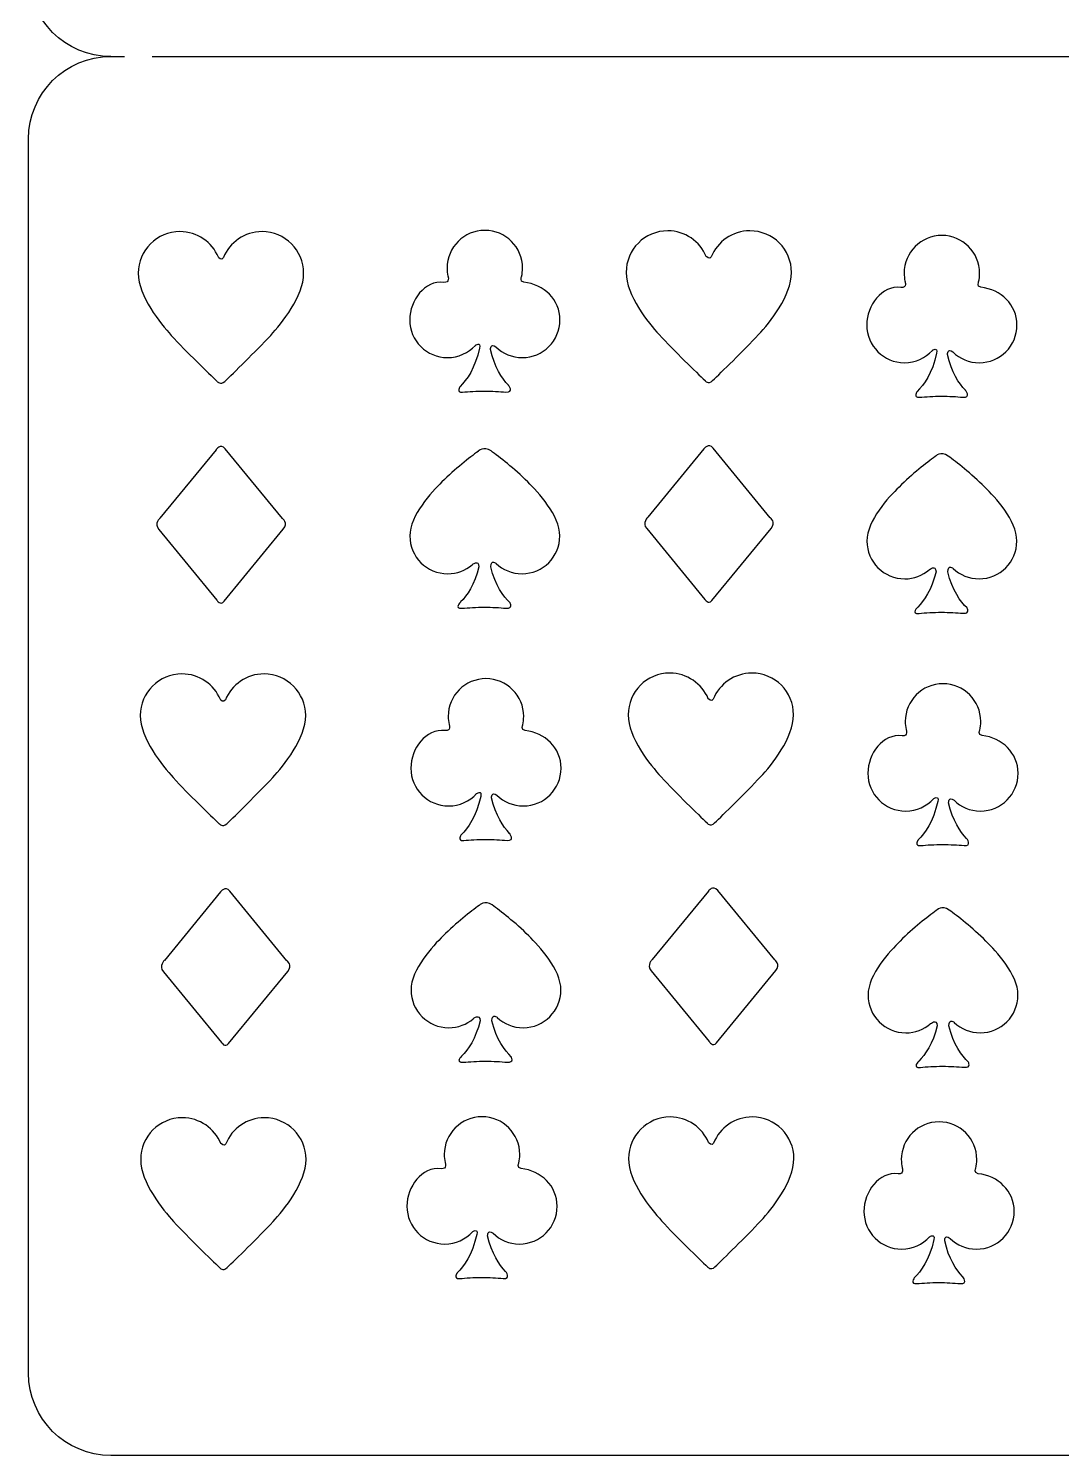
# Model space of a CAD drawing. Header units: centimetres. Extents: x -5.2 to 20.3, y -8.1 to 8.1.
# Drawn here: x -5.24 to 0.74, y -8.11 to 0.15 of the extents above; entities that cross this region are included whole.
import ezdxf
from ezdxf.lldxf.tags import DXFTag

# ---------------------------------------------------------------- set-up
doc = ezdxf.new("R2010")
doc.units = ezdxf.units.CM
doc.header["$MEASUREMENT"] = 0
doc.layers.add('Layer 1', color=7, linetype='Continuous')
tags = doc.linetypes.add('New Line1', pattern=[0.2, 0.1, -0.1]).pattern_tags.tags
tags[6:7] = [DXFTag(74, 4), DXFTag(75, 0), DXFTag(340, '0'), DXFTag(46, 1.0), DXFTag(50, 0.0), DXFTag(44, 0.0), DXFTag(45, 0.0)]
tags[4:5] = [DXFTag(74, 4), DXFTag(75, 0), DXFTag(340, '0'), DXFTag(46, 1.0), DXFTag(50, 0.0), DXFTag(44, 0.0), DXFTag(45, 0.0)]

msp = doc.modelspace()

# ---------------------------------------------------------------- linework, layer by layer
at = {"layer": 'Layer 1', "color": 242}
for points, knots in [([(5.23875, 0.46088), (5.23875, 0.46088), (5.23875, 7.60463), (5.23875, 7.60463), (5.23875, 7.60463), (5.23875, 7.86765), (5.02552, 8.08088), (4.7625, 8.08088), (4.7625, 8.08088), (4.7625, 8.08088), (-4.7625, 8.08088), (-4.7625, 8.08088), (-4.7625, 8.08088), (-5.02552, 8.08088), (-5.23875, 7.86765), (-5.23875, 7.60463), (-5.23875, 7.60463), (-5.23875, 7.60463), (-5.23875, 0.46088), (-5.23875, 0.46088), (-5.23875, 0.46088), (-5.23875, 0.19786), (-5.02552, -0.01537), (-4.7625, -0.01537), (-4.7625, -0.01537), (-5.02552, -0.01537), (-5.23875, -0.22862), (-5.23875, -0.49162), (-5.23875, -0.49162), (-5.23875, -0.49162), (-5.23875, -7.63535), (-5.23875, -7.63535), (-5.23875, -7.63535), (-5.23875, -7.89837), (-5.02552, -8.1116), (-4.7625, -8.1116), (-4.7625, -8.1116), (-4.7625, -8.1116), (4.7625, -8.1116), (4.7625, -8.1116), (4.7625, -8.1116), (5.02552, -8.1116), (5.23875, -7.89837), (5.23875, -7.63535), (5.23875, -7.63535), (5.23875, -7.63535), (5.23875, -0.49162), (5.23875, -0.49162), (5.23875, -0.49162), (5.23875, -0.22862), (5.02552, -0.01537), (4.7625, -0.01537), (4.7625, -0.01537), (5.02552, -0.01537), (5.23875, 0.19786), (5.23875, 0.46088)], [0, 0, 0, 0, 0.0666667, 0.0666667, 0.0666667, 0.0666667, 0.1333333, 0.1333333, 0.1333333, 0.1333333, 0.2, 0.2, 0.2, 0.2, 0.2666667, 0.2666667, 0.2666667, 0.2666667, 0.3333333, 0.3333333, 0.3333333, 0.3333333, 0.4, 0.4, 0.4, 0.4, 0.4666667, 0.4666667, 0.4666667, 0.4666667, 0.5333333, 0.5333333, 0.5333333, 0.5333333, 0.6, 0.6, 0.6, 0.6, 0.6666667, 0.6666667, 0.6666667, 0.6666667, 0.7333333, 0.7333333, 0.7333333, 0.7333333, 0.8, 0.8, 0.8, 0.8, 0.8666667, 0.8666667, 0.8666667, 0.8666667, 1, 1, 1, 1]), ([(-4.36274, -1.02862), (-4.26241, -1.02862), (-4.17647, -1.08995), (-4.14023, -1.17713), (-4.14023, -1.17713), (-4.14023, -1.17713), (-4.12033, -1.19898), (-4.11139, -1.17948), (-4.11139, -1.17948), (-4.0757, -1.09103), (-3.98915, -1.02861), (-3.88792, -1.02861), (-3.88792, -1.02861), (-3.75481, -1.02861), (-3.64688, -1.13651), (-3.64688, -1.26962), (-3.64688, -1.26962), (-3.64688, -1.40273), (-3.77393, -1.5605), (-3.8377, -1.62903), (-3.8377, -1.62903), (-3.92668, -1.72462), (-4.05371, -1.8476), (-4.10377, -1.89578), (-4.10377, -1.89578), (-4.12864, -1.91972), (-4.14711, -1.89586), (-4.14711, -1.89586), (-4.14711, -1.89586), (-4.19757, -1.84786), (-4.32494, -1.72536), (-4.41302, -1.62903), (-4.41302, -1.62903), (-4.47614, -1.56001), (-4.60375, -1.40277), (-4.60375, -1.26963), (-4.60375, -1.26963), (-4.60375, -1.13649), (-4.49585, -1.02862), (-4.36274, -1.02862)], [0, 0, 0, 0, 0.0909091, 0.0909091, 0.0909091, 0.0909091, 0.1818182, 0.1818182, 0.1818182, 0.1818182, 0.2727273, 0.2727273, 0.2727273, 0.2727273, 0.3636364, 0.3636364, 0.3636364, 0.3636364, 0.4545455, 0.4545455, 0.4545455, 0.4545455, 0.5454545, 0.5454545, 0.5454545, 0.5454545, 0.6363636, 0.6363636, 0.6363636, 0.6363636, 0.7272727, 0.7272727, 0.7272727, 0.7272727, 0.8181818, 0.8181818, 0.8181818, 0.8181818, 1, 1, 1, 1]), ([(-2.83586, -1.32226), (-2.79839, -1.32665), (-2.81205, -1.28665), (-2.81205, -1.28665), (-2.81205, -1.28665), (-2.81536, -1.27157), (-2.8171, -1.25596), (-2.8171, -1.23987), (-2.8171, -1.23987), (-2.8171, -1.11922), (-2.71934, -1.02143), (-2.59866, -1.02143), (-2.59866, -1.02143), (-2.47804, -1.02143), (-2.38022, -1.11922), (-2.38022, -1.23987), (-2.38022, -1.23987), (-2.38022, -1.25699), (-2.38223, -1.27366), (-2.38599, -1.28969), (-2.38599, -1.28969), (-2.38599, -1.28969), (-2.39919, -1.31869), (-2.3726, -1.32147), (-2.3726, -1.32147), (-2.25698, -1.33361), (-2.16395, -1.42233), (-2.16395, -1.53965), (-2.16395, -1.53965), (-2.16395, -1.66033), (-2.26171, -1.75809), (-2.38239, -1.75809), (-2.38239, -1.75809), (-2.44179, -1.75809), (-2.49566, -1.73438), (-2.53505, -1.69586), (-2.53505, -1.69586), (-2.56685, -1.67012), (-2.56624, -1.71049), (-2.56624, -1.71049), (-2.56624, -1.71049), (-2.54253, -1.81394), (-2.49935, -1.87832), (-2.46258, -1.91663), (-2.46258, -1.91663), (-2.46258, -1.91663), (-2.42686, -1.96119), (-2.47692, -1.95756), (-2.47692, -1.95756), (-2.51288, -1.95441), (-2.55706, -1.95161), (-2.60085, -1.95161), (-2.60085, -1.95161), (-2.6466, -1.95161), (-2.69189, -1.95463), (-2.72772, -1.95793), (-2.72772, -1.95793), (-2.76717, -1.96108), (-2.74222, -1.92488), (-2.74222, -1.92488), (-2.74222, -1.92488), (-2.70296, -1.88712), (-2.65388, -1.81905), (-2.62914, -1.70252), (-2.62914, -1.70252), (-2.61975, -1.66445), (-2.65356, -1.68686), (-2.65356, -1.68686), (-2.65356, -1.68686), (-2.69351, -1.73057), (-2.75101, -1.75801), (-2.8149, -1.75801), (-2.8149, -1.75801), (-2.93558, -1.75801), (-3.03334, -1.66027), (-3.03334, -1.53957), (-3.03334, -1.53957), (-3.03332, -1.4261), (-2.9464, -1.30921), (-2.83586, -1.32226)], [0, 0, 0, 0, 0.047619, 0.047619, 0.047619, 0.047619, 0.0952381, 0.0952381, 0.0952381, 0.0952381, 0.1428571, 0.1428571, 0.1428571, 0.1428571, 0.1904762, 0.1904762, 0.1904762, 0.1904762, 0.2380952, 0.2380952, 0.2380952, 0.2380952, 0.2857143, 0.2857143, 0.2857143, 0.2857143, 0.3333333, 0.3333333, 0.3333333, 0.3333333, 0.3809524, 0.3809524, 0.3809524, 0.3809524, 0.4285714, 0.4285714, 0.4285714, 0.4285714, 0.4761905, 0.4761905, 0.4761905, 0.4761905, 0.5238095, 0.5238095, 0.5238095, 0.5238095, 0.5714286, 0.5714286, 0.5714286, 0.5714286, 0.6190476, 0.6190476, 0.6190476, 0.6190476, 0.6666667, 0.6666667, 0.6666667, 0.6666667, 0.7142857, 0.7142857, 0.7142857, 0.7142857, 0.7619048, 0.7619048, 0.7619048, 0.7619048, 0.8095238, 0.8095238, 0.8095238, 0.8095238, 0.8571429, 0.8571429, 0.8571429, 0.8571429, 0.9047619, 0.9047619, 0.9047619, 0.9047619, 1, 1, 1, 1]), ([(-1.53987, -1.02404), (-1.43954, -1.02404), (-1.3536, -1.08534), (-1.31736, -1.17252), (-1.31736, -1.17252), (-1.31736, -1.17252), (-1.29746, -1.19443), (-1.28852, -1.1749), (-1.28852, -1.1749), (-1.25283, -1.08648), (-1.16628, -1.02403), (-1.06505, -1.02403), (-1.06505, -1.02403), (-0.93194, -1.02403), (-0.82401, -1.13193), (-0.82401, -1.26501), (-0.82401, -1.26501), (-0.82401, -1.39812), (-0.95106, -1.55589), (-1.01483, -1.62442), (-1.01483, -1.62442), (-1.10381, -1.72007), (-1.23084, -1.84302), (-1.2809, -1.89123), (-1.2809, -1.89123), (-1.30577, -1.91515), (-1.32424, -1.89128), (-1.32424, -1.89128), (-1.32424, -1.89128), (-1.3747, -1.84328), (-1.50207, -1.72078), (-1.59015, -1.62442), (-1.59015, -1.62442), (-1.65333, -1.55542), (-1.78094, -1.39812), (-1.78094, -1.26501), (-1.78094, -1.26501), (-1.78094, -1.13194), (-1.67299, -1.02404), (-1.53987, -1.02404)], [0, 0, 0, 0, 0.0909091, 0.0909091, 0.0909091, 0.0909091, 0.1818182, 0.1818182, 0.1818182, 0.1818182, 0.2727273, 0.2727273, 0.2727273, 0.2727273, 0.3636364, 0.3636364, 0.3636364, 0.3636364, 0.4545455, 0.4545455, 0.4545455, 0.4545455, 0.5454545, 0.5454545, 0.5454545, 0.5454545, 0.6363636, 0.6363636, 0.6363636, 0.6363636, 0.7272727, 0.7272727, 0.7272727, 0.7272727, 0.8181818, 0.8181818, 0.8181818, 0.8181818, 1, 1, 1, 1]), ([(-0.19135, -1.35178), (-0.15388, -1.35617), (-0.16754, -1.31619), (-0.16754, -1.31619), (-0.16754, -1.31619), (-0.17085, -1.30111), (-0.17259, -1.2855), (-0.17259, -1.26941), (-0.17259, -1.26941), (-0.17259, -1.14876), (-0.07483, -1.05097), (0.04582, -1.05097), (0.04582, -1.05097), (0.16647, -1.05097), (0.26426, -1.14876), (0.26426, -1.26941), (0.26426, -1.26941), (0.26426, -1.28653), (0.26228, -1.3032), (0.25852, -1.31923), (0.25852, -1.31923), (0.25852, -1.31923), (0.24529, -1.34823), (0.27191, -1.35101), (0.27191, -1.35101), (0.38751, -1.36315), (0.48056, -1.45187), (0.48056, -1.56919), (0.48056, -1.56919), (0.48056, -1.68987), (0.3828, -1.78763), (0.26212, -1.78763), (0.26212, -1.78763), (0.20272, -1.78763), (0.14885, -1.76392), (0.10943, -1.72537), (0.10943, -1.72537), (0.07765, -1.69965), (0.07824, -1.74003), (0.07824, -1.74003), (0.07824, -1.74003), (0.10195, -1.84346), (0.14507, -1.90786), (0.1819, -1.94614), (0.1819, -1.94614), (0.1819, -1.94614), (0.21765, -1.99072), (0.16756, -1.98707), (0.16756, -1.98707), (0.1316, -1.98395), (0.08742, -1.98114), (0.04363, -1.98114), (0.04363, -1.98114), (-0.00212, -1.98114), (-0.04741, -1.98416), (-0.08324, -1.98746), (-0.08324, -1.98746), (-0.12269, -1.99061), (-0.09774, -1.95441), (-0.09774, -1.95441), (-0.09774, -1.95441), (-0.05848, -1.91665), (-0.0094, -1.84858), (0.01534, -1.73205), (0.01534, -1.73205), (0.02471, -1.69398), (-0.00905, -1.71639), (-0.00905, -1.71639), (-0.00905, -1.71639), (-0.049, -1.7601), (-0.10652, -1.78754), (-0.17042, -1.78754), (-0.17042, -1.78754), (-0.2911, -1.78754), (-0.38886, -1.6898), (-0.38886, -1.5691), (-0.38886, -1.5691), (-0.38878, -1.45568), (-0.30189, -1.33884), (-0.19135, -1.35178)], [0, 0, 0, 0, 0.047619, 0.047619, 0.047619, 0.047619, 0.0952381, 0.0952381, 0.0952381, 0.0952381, 0.1428571, 0.1428571, 0.1428571, 0.1428571, 0.1904762, 0.1904762, 0.1904762, 0.1904762, 0.2380952, 0.2380952, 0.2380952, 0.2380952, 0.2857143, 0.2857143, 0.2857143, 0.2857143, 0.3333333, 0.3333333, 0.3333333, 0.3333333, 0.3809524, 0.3809524, 0.3809524, 0.3809524, 0.4285714, 0.4285714, 0.4285714, 0.4285714, 0.4761905, 0.4761905, 0.4761905, 0.4761905, 0.5238095, 0.5238095, 0.5238095, 0.5238095, 0.5714286, 0.5714286, 0.5714286, 0.5714286, 0.6190476, 0.6190476, 0.6190476, 0.6190476, 0.6666667, 0.6666667, 0.6666667, 0.6666667, 0.7142857, 0.7142857, 0.7142857, 0.7142857, 0.7619048, 0.7619048, 0.7619048, 0.7619048, 0.8095238, 0.8095238, 0.8095238, 0.8095238, 0.8571429, 0.8571429, 0.8571429, 0.8571429, 0.9047619, 0.9047619, 0.9047619, 0.9047619, 1, 1, 1, 1]), ([(-3.76465, -2.75103), (-3.76465, -2.75103), (-4.10734, -3.16839), (-4.10734, -3.16839), (-4.10734, -3.16839), (-4.12861, -3.19429), (-4.14864, -3.16191), (-4.14864, -3.16191), (-4.14864, -3.16191), (-4.14864, -3.16191), (-4.48487, -2.75236), (-4.48487, -2.75236), (-4.48487, -2.75236), (-4.5135, -2.71749), (-4.47897, -2.68674), (-4.47897, -2.68674), (-4.47897, -2.68674), (-4.47897, -2.68674), (-4.15398, -2.29095), (-4.15398, -2.29095), (-4.15398, -2.29095), (-4.15398, -2.29095), (-4.12794, -2.2529), (-4.10016, -2.28669), (-4.10016, -2.28669), (-4.10016, -2.28669), (-3.76956, -2.68925), (-3.76956, -2.68925), (-3.76956, -2.68925), (-3.76957, -2.68925), (-3.73441, -2.7142), (-3.76465, -2.75103)], [0, 0, 0, 0, 0.1111111, 0.1111111, 0.1111111, 0.1111111, 0.2222222, 0.2222222, 0.2222222, 0.2222222, 0.3333333, 0.3333333, 0.3333333, 0.3333333, 0.4444444, 0.4444444, 0.4444444, 0.4444444, 0.5555556, 0.5555556, 0.5555556, 0.5555556, 0.6666667, 0.6666667, 0.6666667, 0.6666667, 0.7777778, 0.7777778, 0.7777778, 0.7777778, 1, 1, 1, 1]), ([(-2.45263, -3.17701), (-2.45263, -3.17701), (-2.43247, -3.21151), (-2.47613, -3.20823), (-2.47613, -3.20823), (-2.51222, -3.20508), (-2.5567, -3.20225), (-2.60075, -3.20225), (-2.60075, -3.20225), (-2.64745, -3.20225), (-2.69367, -3.20543), (-2.72984, -3.20884), (-2.72984, -3.20884), (-2.78011, -3.21273), (-2.73865, -3.17206), (-2.73865, -3.17206), (-2.73865, -3.17206), (-2.70182, -3.13547), (-2.6574, -3.07239), (-2.63253, -2.96857), (-2.63253, -2.96857), (-2.63428, -2.92391), (-2.67214, -2.9565), (-2.67214, -2.9565), (-2.67214, -2.9565), (-2.71027, -2.98902), (-2.75974, -3.00873), (-2.8138, -3.00873), (-2.8138, -3.00873), (-2.93448, -3.00873), (-3.03229, -2.91091), (-3.03229, -2.79029), (-3.03229, -2.79029), (-3.03229, -2.66964), (-2.90656, -2.5373), (-2.84655, -2.47734), (-2.84655, -2.47734), (-2.77059, -2.40138), (-2.68653, -2.33634), (-2.63811, -2.30089), (-2.63811, -2.30089), (-2.63811, -2.30089), (-2.60387, -2.26742), (-2.56278, -2.29819), (-2.56278, -2.29819), (-2.515, -2.33298), (-2.42861, -2.39939), (-2.35069, -2.47734), (-2.35069, -2.47734), (-2.29068, -2.53732), (-2.16501, -2.66969), (-2.16501, -2.79029), (-2.16501, -2.79029), (-2.16501, -2.91089), (-2.26277, -3.00873), (-2.38345, -3.00873), (-2.38345, -3.00873), (-2.44158, -3.00873), (-2.49436, -2.986), (-2.53347, -2.94888), (-2.53347, -2.94888), (-2.53347, -2.94888), (-2.56218, -2.92287), (-2.56451, -2.96804), (-2.56451, -2.96804), (-2.53828, -3.07665), (-2.49044, -3.14105), (-2.45263, -3.17701)], [0, 0, 0, 0, 0.0555556, 0.0555556, 0.0555556, 0.0555556, 0.1111111, 0.1111111, 0.1111111, 0.1111111, 0.1666667, 0.1666667, 0.1666667, 0.1666667, 0.2222222, 0.2222222, 0.2222222, 0.2222222, 0.2777778, 0.2777778, 0.2777778, 0.2777778, 0.3333333, 0.3333333, 0.3333333, 0.3333333, 0.3888889, 0.3888889, 0.3888889, 0.3888889, 0.4444444, 0.4444444, 0.4444444, 0.4444444, 0.5, 0.5, 0.5, 0.5, 0.5555556, 0.5555556, 0.5555556, 0.5555556, 0.6111111, 0.6111111, 0.6111111, 0.6111111, 0.6666667, 0.6666667, 0.6666667, 0.6666667, 0.7222222, 0.7222222, 0.7222222, 0.7222222, 0.7777778, 0.7777778, 0.7777778, 0.7777778, 0.8333333, 0.8333333, 0.8333333, 0.8333333, 0.8888889, 0.8888889, 0.8888889, 0.8888889, 1, 1, 1, 1]), ([(-0.94178, -2.74645), (-0.94178, -2.74645), (-1.28449, -3.1638), (-1.28449, -3.1638), (-1.28449, -3.1638), (-1.30576, -3.1897), (-1.32579, -3.15732), (-1.32579, -3.15732), (-1.32579, -3.15732), (-1.32579, -3.15732), (-1.66202, -2.74777), (-1.66202, -2.74777), (-1.66202, -2.74777), (-1.69065, -2.71292), (-1.65612, -2.68218), (-1.65612, -2.68218), (-1.65612, -2.68218), (-1.65612, -2.68218), (-1.33113, -2.28639), (-1.33113, -2.28639), (-1.33113, -2.28639), (-1.33113, -2.28639), (-1.30509, -2.24832), (-1.27731, -2.28213), (-1.27731, -2.28213), (-1.27731, -2.28213), (-0.94671, -2.68469), (-0.94671, -2.68469), (-0.94671, -2.68469), (-0.94671, -2.68467), (-0.91154, -2.70962), (-0.94178, -2.74645)], [0, 0, 0, 0, 0.1111111, 0.1111111, 0.1111111, 0.1111111, 0.2222222, 0.2222222, 0.2222222, 0.2222222, 0.3333333, 0.3333333, 0.3333333, 0.3333333, 0.4444444, 0.4444444, 0.4444444, 0.4444444, 0.5555556, 0.5555556, 0.5555556, 0.5555556, 0.6666667, 0.6666667, 0.6666667, 0.6666667, 0.7777778, 0.7777778, 0.7777778, 0.7777778, 1, 1, 1, 1]), ([(0.19188, -3.20656), (0.19188, -3.20656), (0.21204, -3.24106), (0.16836, -3.23778), (0.16836, -3.23778), (0.1323, -3.23463), (0.08779, -3.23177), (0.04377, -3.23177), (0.04377, -3.23177), (-0.00293, -3.23177), (-0.04915, -3.23495), (-0.08532, -3.23836), (-0.08532, -3.23836), (-0.13559, -3.24228), (-0.09413, -3.20161), (-0.09413, -3.20161), (-0.09413, -3.20161), (-0.0573, -3.16502), (-0.01288, -3.10194), (0.01199, -2.99812), (0.01199, -2.99812), (0.01027, -2.95346), (-0.02759, -2.98605), (-0.02759, -2.98605), (-0.02759, -2.98605), (-0.06572, -3.01857), (-0.11519, -3.03828), (-0.16925, -3.03828), (-0.16925, -3.03828), (-0.28993, -3.03828), (-0.38774, -2.94046), (-0.38774, -2.81984), (-0.38774, -2.81984), (-0.38774, -2.69916), (-0.26201, -2.56685), (-0.202, -2.50689), (-0.202, -2.50689), (-0.12604, -2.43093), (-0.04198, -2.36589), (0.00644, -2.33044), (0.00644, -2.33044), (0.00644, -2.33044), (0.04068, -2.29694), (0.08177, -2.32771), (0.08177, -2.32771), (0.12958, -2.36253), (0.21594, -2.42894), (0.29386, -2.50686), (0.29386, -2.50686), (0.35389, -2.56681), (0.47957, -2.69919), (0.47957, -2.81981), (0.47957, -2.81981), (0.47957, -2.94043), (0.38183, -3.03825), (0.26113, -3.03825), (0.26113, -3.03825), (0.203, -3.03825), (0.15022, -3.0155), (0.11111, -2.9784), (0.11111, -2.9784), (0.11111, -2.9784), (0.08235, -2.95239), (0.08002, -2.99756), (0.08002, -2.99756), (0.10626, -3.10621), (0.15407, -3.17061), (0.19188, -3.20656)], [0, 0, 0, 0, 0.0555556, 0.0555556, 0.0555556, 0.0555556, 0.1111111, 0.1111111, 0.1111111, 0.1111111, 0.1666667, 0.1666667, 0.1666667, 0.1666667, 0.2222222, 0.2222222, 0.2222222, 0.2222222, 0.2777778, 0.2777778, 0.2777778, 0.2777778, 0.3333333, 0.3333333, 0.3333333, 0.3333333, 0.3888889, 0.3888889, 0.3888889, 0.3888889, 0.4444444, 0.4444444, 0.4444444, 0.4444444, 0.5, 0.5, 0.5, 0.5, 0.5555556, 0.5555556, 0.5555556, 0.5555556, 0.6111111, 0.6111111, 0.6111111, 0.6111111, 0.6666667, 0.6666667, 0.6666667, 0.6666667, 0.7222222, 0.7222222, 0.7222222, 0.7222222, 0.7777778, 0.7777778, 0.7777778, 0.7777778, 0.8333333, 0.8333333, 0.8333333, 0.8333333, 0.8888889, 0.8888889, 0.8888889, 0.8888889, 1, 1, 1, 1]), ([(-4.35113, -3.58836), (-4.2508, -3.58836), (-4.16486, -3.64969), (-4.12862, -3.73687), (-4.12862, -3.73687), (-4.12862, -3.73687), (-4.10872, -3.75872), (-4.09978, -3.73922), (-4.09978, -3.73922), (-4.06409, -3.6508), (-3.97754, -3.58835), (-3.87631, -3.58835), (-3.87631, -3.58835), (-3.7432, -3.58835), (-3.63527, -3.69625), (-3.63527, -3.82936), (-3.63527, -3.82936), (-3.63527, -3.96245), (-3.76232, -4.12022), (-3.82609, -4.18877), (-3.82609, -4.18877), (-3.91507, -4.28436), (-4.0421, -4.40734), (-4.09216, -4.45555), (-4.09216, -4.45555), (-4.11703, -4.47947), (-4.1355, -4.4556), (-4.1355, -4.4556), (-4.1355, -4.4556), (-4.18596, -4.4076), (-4.31333, -4.2851), (-4.40141, -4.18877), (-4.40141, -4.18877), (-4.46459, -4.11974), (-4.5922, -3.96245), (-4.5922, -3.82936), (-4.5922, -3.82936), (-4.59219, -3.69626), (-4.48424, -3.58836), (-4.35113, -3.58836)], [0, 0, 0, 0, 0.0909091, 0.0909091, 0.0909091, 0.0909091, 0.1818182, 0.1818182, 0.1818182, 0.1818182, 0.2727273, 0.2727273, 0.2727273, 0.2727273, 0.3636364, 0.3636364, 0.3636364, 0.3636364, 0.4545455, 0.4545455, 0.4545455, 0.4545455, 0.5454545, 0.5454545, 0.5454545, 0.5454545, 0.6363636, 0.6363636, 0.6363636, 0.6363636, 0.7272727, 0.7272727, 0.7272727, 0.7272727, 0.8181818, 0.8181818, 0.8181818, 0.8181818, 1, 1, 1, 1]), ([(-2.37575, -4.35258), (-2.43515, -4.35258), (-2.48902, -4.32887), (-2.52841, -4.29035), (-2.52841, -4.29035), (-2.56021, -4.26461), (-2.5596, -4.30498), (-2.5596, -4.30498), (-2.5596, -4.30498), (-2.53589, -4.40843), (-2.49271, -4.47281), (-2.45594, -4.51112), (-2.45594, -4.51112), (-2.45594, -4.51112), (-2.42022, -4.55568), (-2.47028, -4.55205), (-2.47028, -4.55205), (-2.50624, -4.5489), (-2.55042, -4.54612), (-2.59421, -4.54612), (-2.59421, -4.54612), (-2.63996, -4.54612), (-2.68525, -4.54911), (-2.72108, -4.55242), (-2.72108, -4.55242), (-2.76053, -4.55557), (-2.73558, -4.5194), (-2.73558, -4.5194), (-2.73558, -4.5194), (-2.69632, -4.48162), (-2.64724, -4.41357), (-2.6225, -4.29704), (-2.6225, -4.29704), (-2.61311, -4.25894), (-2.64692, -4.28138), (-2.64692, -4.28138), (-2.64692, -4.28138), (-2.68687, -4.32506), (-2.74437, -4.35253), (-2.80826, -4.35253), (-2.80826, -4.35253), (-2.92894, -4.35253), (-3.0267, -4.25477), (-3.0267, -4.13409), (-3.0267, -4.13409), (-3.0267, -4.02056), (-2.93981, -3.90369), (-2.82927, -3.91666), (-2.82927, -3.91666), (-2.7918, -3.92105), (-2.80546, -3.88107), (-2.80546, -3.88107), (-2.80546, -3.88107), (-2.80877, -3.86599), (-2.81051, -3.85038), (-2.81051, -3.83427), (-2.81051, -3.83427), (-2.81051, -3.71365), (-2.71275, -3.61583), (-2.59207, -3.61583), (-2.59207, -3.61583), (-2.47145, -3.61583), (-2.37363, -3.71365), (-2.37363, -3.83427), (-2.37363, -3.83427), (-2.37363, -3.85142), (-2.37564, -3.86808), (-2.3794, -3.88409), (-2.3794, -3.88409), (-2.3794, -3.88409), (-2.3926, -3.91311), (-2.36601, -3.91587), (-2.36601, -3.91587), (-2.25039, -3.92801), (-2.15736, -4.01673), (-2.15736, -4.13405), (-2.15736, -4.13405), (-2.15733, -4.25482), (-2.2551, -4.35258), (-2.37575, -4.35258)], [0, 0, 0, 0, 0.047619, 0.047619, 0.047619, 0.047619, 0.0952381, 0.0952381, 0.0952381, 0.0952381, 0.1428571, 0.1428571, 0.1428571, 0.1428571, 0.1904762, 0.1904762, 0.1904762, 0.1904762, 0.2380952, 0.2380952, 0.2380952, 0.2380952, 0.2857143, 0.2857143, 0.2857143, 0.2857143, 0.3333333, 0.3333333, 0.3333333, 0.3333333, 0.3809524, 0.3809524, 0.3809524, 0.3809524, 0.4285714, 0.4285714, 0.4285714, 0.4285714, 0.4761905, 0.4761905, 0.4761905, 0.4761905, 0.5238095, 0.5238095, 0.5238095, 0.5238095, 0.5714286, 0.5714286, 0.5714286, 0.5714286, 0.6190476, 0.6190476, 0.6190476, 0.6190476, 0.6666667, 0.6666667, 0.6666667, 0.6666667, 0.7142857, 0.7142857, 0.7142857, 0.7142857, 0.7619048, 0.7619048, 0.7619048, 0.7619048, 0.8095238, 0.8095238, 0.8095238, 0.8095238, 0.8571429, 0.8571429, 0.8571429, 0.8571429, 0.9047619, 0.9047619, 0.9047619, 0.9047619, 1, 1, 1, 1]), ([(-1.52826, -3.58378), (-1.42793, -3.58378), (-1.34199, -3.64508), (-1.30575, -3.73229), (-1.30575, -3.73229), (-1.30575, -3.73229), (-1.28585, -3.75414), (-1.27691, -3.73464), (-1.27691, -3.73464), (-1.24122, -3.64619), (-1.15467, -3.58377), (-1.05344, -3.58377), (-1.05344, -3.58377), (-0.92033, -3.58377), (-0.8124, -3.69167), (-0.8124, -3.82475), (-0.8124, -3.82475), (-0.8124, -3.95786), (-0.93945, -4.11563), (-1.00322, -4.18416), (-1.00322, -4.18416), (-1.0922, -4.27978), (-1.21923, -4.40276), (-1.26929, -4.45094), (-1.26929, -4.45094), (-1.29416, -4.47488), (-1.31263, -4.45102), (-1.31263, -4.45102), (-1.31263, -4.45102), (-1.36309, -4.40302), (-1.49046, -4.28052), (-1.57854, -4.18416), (-1.57854, -4.18416), (-1.64172, -4.11516), (-1.76933, -3.95786), (-1.76933, -3.82475), (-1.76933, -3.82475), (-1.76932, -3.69168), (-1.66137, -3.58378), (-1.52826, -3.58378)], [0, 0, 0, 0, 0.0909091, 0.0909091, 0.0909091, 0.0909091, 0.1818182, 0.1818182, 0.1818182, 0.1818182, 0.2727273, 0.2727273, 0.2727273, 0.2727273, 0.3636364, 0.3636364, 0.3636364, 0.3636364, 0.4545455, 0.4545455, 0.4545455, 0.4545455, 0.5454545, 0.5454545, 0.5454545, 0.5454545, 0.6363636, 0.6363636, 0.6363636, 0.6363636, 0.7272727, 0.7272727, 0.7272727, 0.7272727, 0.8181818, 0.8181818, 0.8181818, 0.8181818, 1, 1, 1, 1]), ([(0.26876, -4.38214), (0.20933, -4.38214), (0.15549, -4.35843), (0.1161, -4.31991), (0.1161, -4.31991), (0.08427, -4.29417), (0.08485, -4.33454), (0.08485, -4.33454), (0.08485, -4.33454), (0.10856, -4.43799), (0.15174, -4.50237), (0.18851, -4.54068), (0.18851, -4.54068), (0.18851, -4.54068), (0.22426, -4.58524), (0.1742, -4.58161), (0.1742, -4.58161), (0.13827, -4.57846), (0.09408, -4.57568), (0.05024, -4.57568), (0.05024, -4.57568), (0.00449, -4.57568), (-0.04078, -4.57867), (-0.07663, -4.58198), (-0.07663, -4.58198), (-0.11608, -4.58513), (-0.09113, -4.54893), (-0.09113, -4.54893), (-0.09113, -4.54893), (-0.05187, -4.51117), (-0.00276, -4.4431), (0.02195, -4.3266), (0.02195, -4.3266), (0.03132, -4.2885), (-0.00247, -4.31091), (-0.00247, -4.31091), (-0.00247, -4.31091), (-0.04242, -4.35462), (-0.09992, -4.38208), (-0.16381, -4.38208), (-0.16381, -4.38208), (-0.28449, -4.38208), (-0.38225, -4.28432), (-0.38225, -4.16364), (-0.38225, -4.16364), (-0.38225, -4.05011), (-0.29536, -3.93324), (-0.18482, -3.94621), (-0.18482, -3.94621), (-0.14735, -3.9506), (-0.16101, -3.9106), (-0.16101, -3.9106), (-0.16101, -3.9106), (-0.16432, -3.89555), (-0.16606, -3.87991), (-0.16606, -3.86382), (-0.16606, -3.86382), (-0.16606, -3.74317), (-0.0683, -3.64538), (0.05235, -3.64538), (0.05235, -3.64538), (0.173, -3.64538), (0.27079, -3.74317), (0.27079, -3.86382), (0.27079, -3.86382), (0.27079, -3.88094), (0.26881, -3.89763), (0.265, -3.91364), (0.265, -3.91364), (0.265, -3.91364), (0.25182, -3.94264), (0.27839, -3.94542), (0.27839, -3.94542), (0.39404, -3.95756), (0.48709, -4.04628), (0.48709, -4.1636), (0.48709, -4.1636), (0.4872, -4.28437), (0.38944, -4.38214), (0.26876, -4.38214)], [0, 0, 0, 0, 0.047619, 0.047619, 0.047619, 0.047619, 0.0952381, 0.0952381, 0.0952381, 0.0952381, 0.1428571, 0.1428571, 0.1428571, 0.1428571, 0.1904762, 0.1904762, 0.1904762, 0.1904762, 0.2380952, 0.2380952, 0.2380952, 0.2380952, 0.2857143, 0.2857143, 0.2857143, 0.2857143, 0.3333333, 0.3333333, 0.3333333, 0.3333333, 0.3809524, 0.3809524, 0.3809524, 0.3809524, 0.4285714, 0.4285714, 0.4285714, 0.4285714, 0.4761905, 0.4761905, 0.4761905, 0.4761905, 0.5238095, 0.5238095, 0.5238095, 0.5238095, 0.5714286, 0.5714286, 0.5714286, 0.5714286, 0.6190476, 0.6190476, 0.6190476, 0.6190476, 0.6666667, 0.6666667, 0.6666667, 0.6666667, 0.7142857, 0.7142857, 0.7142857, 0.7142857, 0.7619048, 0.7619048, 0.7619048, 0.7619048, 0.8095238, 0.8095238, 0.8095238, 0.8095238, 0.8571429, 0.8571429, 0.8571429, 0.8571429, 0.9047619, 0.9047619, 0.9047619, 0.9047619, 1, 1, 1, 1]), ([(-3.73851, -5.31045), (-3.73851, -5.31045), (-4.0812, -5.72781), (-4.0812, -5.72781), (-4.0812, -5.72781), (-4.10247, -5.75371), (-4.1225, -5.72133), (-4.1225, -5.72133), (-4.1225, -5.72133), (-4.1225, -5.72133), (-4.45876, -5.3118), (-4.45876, -5.3118), (-4.45876, -5.3118), (-4.48739, -5.27695), (-4.45286, -5.24621), (-4.45286, -5.24621), (-4.45286, -5.24621), (-4.45286, -5.24621), (-4.12787, -4.85042), (-4.12787, -4.85042), (-4.12787, -4.85042), (-4.12787, -4.85042), (-4.10183, -4.81235), (-4.07405, -4.84616), (-4.07405, -4.84616), (-4.07405, -4.84616), (-3.74345, -5.24872), (-3.74345, -5.24872), (-3.74345, -5.24872), (-3.74343, -5.24867), (-3.70827, -5.27362), (-3.73851, -5.31045)], [0, 0, 0, 0, 0.1111111, 0.1111111, 0.1111111, 0.1111111, 0.2222222, 0.2222222, 0.2222222, 0.2222222, 0.3333333, 0.3333333, 0.3333333, 0.3333333, 0.4444444, 0.4444444, 0.4444444, 0.4444444, 0.5555556, 0.5555556, 0.5555556, 0.5555556, 0.6666667, 0.6666667, 0.6666667, 0.6666667, 0.7777778, 0.7777778, 0.7777778, 0.7777778, 1, 1, 1, 1]), ([(-0.91564, -5.30587), (-0.91564, -5.30587), (-1.25835, -5.7232), (-1.25835, -5.7232), (-1.25835, -5.7232), (-1.27962, -5.7491), (-1.29965, -5.71674), (-1.29965, -5.71674), (-1.29965, -5.71674), (-1.29965, -5.71674), (-1.63588, -5.30719), (-1.63588, -5.30719), (-1.63588, -5.30719), (-1.66451, -5.27232), (-1.62998, -5.2416), (-1.62998, -5.2416), (-1.62998, -5.2416), (-1.62998, -5.2416), (-1.30499, -4.84581), (-1.30499, -4.84581), (-1.30499, -4.84581), (-1.30499, -4.84581), (-1.27895, -4.80774), (-1.25117, -4.84155), (-1.25117, -4.84155), (-1.25117, -4.84155), (-0.92057, -5.24411), (-0.92057, -5.24411), (-0.92057, -5.24411), (-0.92056, -5.24409), (-0.8854, -5.26907), (-0.91564, -5.30587)], [0, 0, 0, 0, 0.1111111, 0.1111111, 0.1111111, 0.1111111, 0.2222222, 0.2222222, 0.2222222, 0.2222222, 0.3333333, 0.3333333, 0.3333333, 0.3333333, 0.4444444, 0.4444444, 0.4444444, 0.4444444, 0.5555556, 0.5555556, 0.5555556, 0.5555556, 0.6666667, 0.6666667, 0.6666667, 0.6666667, 0.7777778, 0.7777778, 0.7777778, 0.7777778, 1, 1, 1, 1]), ([(-2.37683, -5.63618), (-2.43496, -5.63618), (-2.48774, -5.61343), (-2.52685, -5.5763), (-2.52685, -5.5763), (-2.52685, -5.5763), (-2.55556, -5.55032), (-2.55789, -5.59548), (-2.55789, -5.59548), (-2.53164, -5.70407), (-2.48383, -5.76846), (-2.44602, -5.80442), (-2.44602, -5.80442), (-2.44602, -5.80442), (-2.42586, -5.83892), (-2.46952, -5.83564), (-2.46952, -5.83564), (-2.50561, -5.83252), (-2.55009, -5.82966), (-2.59414, -5.82966), (-2.59414, -5.82966), (-2.64084, -5.82966), (-2.68706, -5.83284), (-2.72323, -5.83625), (-2.72323, -5.83625), (-2.7735, -5.84017), (-2.73204, -5.7995), (-2.73204, -5.7995), (-2.73204, -5.7995), (-2.69521, -5.76291), (-2.65079, -5.6998), (-2.62592, -5.59598), (-2.62592, -5.59598), (-2.62767, -5.55134), (-2.66553, -5.58391), (-2.66553, -5.58391), (-2.66553, -5.58391), (-2.70366, -5.61645), (-2.75313, -5.63617), (-2.80719, -5.63617), (-2.80719, -5.63617), (-2.92787, -5.63617), (-3.02568, -5.53835), (-3.02568, -5.4177), (-3.02568, -5.4177), (-3.02568, -5.29705), (-2.89995, -5.16471), (-2.83994, -5.10478), (-2.83994, -5.10478), (-2.76398, -5.02882), (-2.67992, -4.96378), (-2.6315, -4.9283), (-2.6315, -4.9283), (-2.6315, -4.9283), (-2.59726, -4.89483), (-2.55617, -4.9256), (-2.55617, -4.9256), (-2.50839, -4.96042), (-2.422, -5.02683), (-2.34408, -5.10475), (-2.34408, -5.10475), (-2.28407, -5.1647), (-2.1584, -5.29708), (-2.1584, -5.41767), (-2.1584, -5.41767), (-2.1584, -5.53826), (-2.25615, -5.63618), (-2.37683, -5.63618)], [0, 0, 0, 0, 0.0555556, 0.0555556, 0.0555556, 0.0555556, 0.1111111, 0.1111111, 0.1111111, 0.1111111, 0.1666667, 0.1666667, 0.1666667, 0.1666667, 0.2222222, 0.2222222, 0.2222222, 0.2222222, 0.2777778, 0.2777778, 0.2777778, 0.2777778, 0.3333333, 0.3333333, 0.3333333, 0.3333333, 0.3888889, 0.3888889, 0.3888889, 0.3888889, 0.4444444, 0.4444444, 0.4444444, 0.4444444, 0.5, 0.5, 0.5, 0.5, 0.5555556, 0.5555556, 0.5555556, 0.5555556, 0.6111111, 0.6111111, 0.6111111, 0.6111111, 0.6666667, 0.6666667, 0.6666667, 0.6666667, 0.7222222, 0.7222222, 0.7222222, 0.7222222, 0.7777778, 0.7777778, 0.7777778, 0.7777778, 0.8333333, 0.8333333, 0.8333333, 0.8333333, 0.8888889, 0.8888889, 0.8888889, 0.8888889, 1, 1, 1, 1]), ([(0.26768, -5.66573), (0.20955, -5.66573), (0.15679, -5.643), (0.11766, -5.60588), (0.11766, -5.60588), (0.11766, -5.60588), (0.08893, -5.57987), (0.0866, -5.62504), (0.0866, -5.62504), (0.11285, -5.73365), (0.16071, -5.79805), (0.19849, -5.83401), (0.19849, -5.83401), (0.19849, -5.83401), (0.2187, -5.86851), (0.17502, -5.86523), (0.17502, -5.86523), (0.1389, -5.86208), (0.09445, -5.85925), (0.05037, -5.85925), (0.05037, -5.85925), (0.0037, -5.85925), (-0.04255, -5.86243), (-0.07869, -5.86584), (-0.07869, -5.86584), (-0.12896, -5.86973), (-0.0875, -5.82909), (-0.0875, -5.82909), (-0.0875, -5.82909), (-0.05067, -5.79247), (-0.00625, -5.72939), (0.01862, -5.62557), (0.01862, -5.62557), (0.0169, -5.58091), (-0.02099, -5.6135), (-0.02099, -5.6135), (-0.02099, -5.6135), (-0.05912, -5.64602), (-0.10857, -5.66573), (-0.16262, -5.66573), (-0.16262, -5.66573), (-0.2833, -5.66573), (-0.38111, -5.56794), (-0.38111, -5.44729), (-0.38111, -5.44729), (-0.38111, -5.32664), (-0.25538, -5.1943), (-0.19537, -5.13434), (-0.19537, -5.13434), (-0.11941, -5.05838), (-0.03535, -4.99334), (0.01307, -4.95789), (0.01307, -4.95789), (0.01307, -4.95789), (0.04731, -4.92442), (0.08837, -4.95519), (0.08837, -4.95519), (0.13618, -4.98998), (0.22257, -5.05642), (0.30046, -5.13434), (0.30046, -5.13434), (0.36049, -5.19432), (0.48617, -5.32669), (0.48617, -5.44729), (0.48617, -5.44729), (0.48612, -5.56789), (0.38836, -5.66573), (0.26768, -5.66573)], [0, 0, 0, 0, 0.0555556, 0.0555556, 0.0555556, 0.0555556, 0.1111111, 0.1111111, 0.1111111, 0.1111111, 0.1666667, 0.1666667, 0.1666667, 0.1666667, 0.2222222, 0.2222222, 0.2222222, 0.2222222, 0.2777778, 0.2777778, 0.2777778, 0.2777778, 0.3333333, 0.3333333, 0.3333333, 0.3333333, 0.3888889, 0.3888889, 0.3888889, 0.3888889, 0.4444444, 0.4444444, 0.4444444, 0.4444444, 0.5, 0.5, 0.5, 0.5, 0.5555556, 0.5555556, 0.5555556, 0.5555556, 0.6111111, 0.6111111, 0.6111111, 0.6111111, 0.6666667, 0.6666667, 0.6666667, 0.6666667, 0.7222222, 0.7222222, 0.7222222, 0.7222222, 0.7777778, 0.7777778, 0.7777778, 0.7777778, 0.8333333, 0.8333333, 0.8333333, 0.8333333, 0.8888889, 0.8888889, 0.8888889, 0.8888889, 1, 1, 1, 1]), ([(-3.82386, -6.7577), (-3.91284, -6.85332), (-4.03987, -6.97627), (-4.08993, -7.02448), (-4.08993, -7.02448), (-4.1148, -7.04842), (-4.13327, -7.02453), (-4.13327, -7.02453), (-4.13327, -7.02453), (-4.18373, -6.97653), (-4.3111, -6.85403), (-4.39918, -6.7577), (-4.39918, -6.7577), (-4.46236, -6.68867), (-4.58997, -6.5314), (-4.58997, -6.39829), (-4.58997, -6.39829), (-4.58997, -6.26518), (-4.48207, -6.15728), (-4.34896, -6.15728), (-4.34896, -6.15728), (-4.24863, -6.15728), (-4.16269, -6.21861), (-4.12645, -6.30579), (-4.12645, -6.30579), (-4.12645, -6.30579), (-4.10655, -6.32767), (-4.09761, -6.30814), (-4.09761, -6.30814), (-4.06192, -6.21972), (-3.97537, -6.15727), (-3.87414, -6.15727), (-3.87414, -6.15727), (-3.74103, -6.15727), (-3.6331, -6.26517), (-3.6331, -6.39828), (-3.6331, -6.39828), (-3.6331, -6.53137), (-3.7601, -6.68917), (-3.82386, -6.7577)], [0, 0, 0, 0, 0.0909091, 0.0909091, 0.0909091, 0.0909091, 0.1818182, 0.1818182, 0.1818182, 0.1818182, 0.2727273, 0.2727273, 0.2727273, 0.2727273, 0.3636364, 0.3636364, 0.3636364, 0.3636364, 0.4545455, 0.4545455, 0.4545455, 0.4545455, 0.5454545, 0.5454545, 0.5454545, 0.5454545, 0.6363636, 0.6363636, 0.6363636, 0.6363636, 0.7272727, 0.7272727, 0.7272727, 0.7272727, 0.8181818, 0.8181818, 0.8181818, 0.8181818, 1, 1, 1, 1]), ([(-2.39853, -6.88795), (-2.45793, -6.88795), (-2.5118, -6.86424), (-2.55119, -6.82572), (-2.55119, -6.82572), (-2.58299, -6.79998), (-2.58238, -6.84035), (-2.58238, -6.84035), (-2.58238, -6.84035), (-2.55867, -6.9438), (-2.51549, -7.00818), (-2.47872, -7.04649), (-2.47872, -7.04649), (-2.47872, -7.04649), (-2.443, -7.09105), (-2.49306, -7.08742), (-2.49306, -7.08742), (-2.52902, -7.08427), (-2.5732, -7.08147), (-2.61699, -7.08147), (-2.61699, -7.08147), (-2.66274, -7.08147), (-2.70803, -7.08449), (-2.74386, -7.08779), (-2.74386, -7.08779), (-2.78331, -7.09094), (-2.75836, -7.05474), (-2.75836, -7.05474), (-2.75836, -7.05474), (-2.7191, -7.01698), (-2.67002, -6.94891), (-2.64528, -6.83241), (-2.64528, -6.83241), (-2.63589, -6.79431), (-2.6697, -6.81672), (-2.6697, -6.81672), (-2.6697, -6.81672), (-2.70965, -6.86043), (-2.76715, -6.88789), (-2.83104, -6.88789), (-2.83104, -6.88789), (-2.95172, -6.88789), (-3.04948, -6.79013), (-3.04948, -6.66945), (-3.04948, -6.66945), (-3.04948, -6.55592), (-2.96259, -6.43905), (-2.85205, -6.45202), (-2.85205, -6.45202), (-2.81458, -6.45641), (-2.82824, -6.41641), (-2.82824, -6.41641), (-2.82824, -6.41641), (-2.83155, -6.40136), (-2.83329, -6.38572), (-2.83329, -6.36963), (-2.83329, -6.36963), (-2.83329, -6.24898), (-2.73553, -6.15119), (-2.61485, -6.15119), (-2.61485, -6.15119), (-2.49423, -6.15119), (-2.39641, -6.24901), (-2.39641, -6.36963), (-2.39641, -6.36963), (-2.39641, -6.38675), (-2.39842, -6.40344), (-2.40218, -6.41945), (-2.40218, -6.41945), (-2.40218, -6.41945), (-2.41538, -6.44845), (-2.38879, -6.45123), (-2.38879, -6.45123), (-2.27317, -6.46337), (-2.18014, -6.55209), (-2.18014, -6.66941), (-2.18014, -6.66941), (-2.18009, -6.79019), (-2.27788, -6.88795), (-2.39853, -6.88795)], [0, 0, 0, 0, 0.047619, 0.047619, 0.047619, 0.047619, 0.0952381, 0.0952381, 0.0952381, 0.0952381, 0.1428571, 0.1428571, 0.1428571, 0.1428571, 0.1904762, 0.1904762, 0.1904762, 0.1904762, 0.2380952, 0.2380952, 0.2380952, 0.2380952, 0.2857143, 0.2857143, 0.2857143, 0.2857143, 0.3333333, 0.3333333, 0.3333333, 0.3333333, 0.3809524, 0.3809524, 0.3809524, 0.3809524, 0.4285714, 0.4285714, 0.4285714, 0.4285714, 0.4761905, 0.4761905, 0.4761905, 0.4761905, 0.5238095, 0.5238095, 0.5238095, 0.5238095, 0.5714286, 0.5714286, 0.5714286, 0.5714286, 0.6190476, 0.6190476, 0.6190476, 0.6190476, 0.6666667, 0.6666667, 0.6666667, 0.6666667, 0.7142857, 0.7142857, 0.7142857, 0.7142857, 0.7619048, 0.7619048, 0.7619048, 0.7619048, 0.8095238, 0.8095238, 0.8095238, 0.8095238, 0.8571429, 0.8571429, 0.8571429, 0.8571429, 0.9047619, 0.9047619, 0.9047619, 0.9047619, 1, 1, 1, 1]), ([(-1.001, -6.75312), (-1.08998, -6.84871), (-1.21701, -6.97169), (-1.26707, -7.0199), (-1.26707, -7.0199), (-1.29194, -7.04382), (-1.31041, -7.01995), (-1.31041, -7.01995), (-1.31041, -7.01995), (-1.36087, -6.97195), (-1.48824, -6.84945), (-1.57632, -6.75312), (-1.57632, -6.75312), (-1.6395, -6.68409), (-1.76711, -6.5268), (-1.76711, -6.39371), (-1.76711, -6.39371), (-1.76711, -6.2606), (-1.65921, -6.1527), (-1.5261, -6.1527), (-1.5261, -6.1527), (-1.42577, -6.1527), (-1.33983, -6.21403), (-1.30359, -6.30121), (-1.30359, -6.30121), (-1.30359, -6.30121), (-1.28369, -6.32309), (-1.27475, -6.30356), (-1.27475, -6.30356), (-1.23906, -6.21514), (-1.15251, -6.15269), (-1.05128, -6.15269), (-1.05128, -6.15269), (-0.91817, -6.15269), (-0.81024, -6.26059), (-0.81024, -6.3937), (-0.81024, -6.3937), (-0.81023, -6.52682), (-0.93723, -6.68459), (-1.001, -6.75312)], [0, 0, 0, 0, 0.0909091, 0.0909091, 0.0909091, 0.0909091, 0.1818182, 0.1818182, 0.1818182, 0.1818182, 0.2727273, 0.2727273, 0.2727273, 0.2727273, 0.3636364, 0.3636364, 0.3636364, 0.3636364, 0.4545455, 0.4545455, 0.4545455, 0.4545455, 0.5454545, 0.5454545, 0.5454545, 0.5454545, 0.6363636, 0.6363636, 0.6363636, 0.6363636, 0.7272727, 0.7272727, 0.7272727, 0.7272727, 0.8181818, 0.8181818, 0.8181818, 0.8181818, 1, 1, 1, 1]), ([(0.24598, -6.9175), (0.18658, -6.9175), (0.13271, -6.89379), (0.09332, -6.85524), (0.09332, -6.85524), (0.06152, -6.82952), (0.0621, -6.8699), (0.0621, -6.8699), (0.0621, -6.8699), (0.08581, -6.97333), (0.12899, -7.03773), (0.16576, -7.07604), (0.16576, -7.07604), (0.16576, -7.07604), (0.20153, -7.1206), (0.15145, -7.11697), (0.15145, -7.11697), (0.11549, -7.11382), (0.07131, -7.11102), (0.02749, -7.11102), (0.02749, -7.11102), (-0.01826, -7.11102), (-0.06355, -7.11404), (-0.09938, -7.11734), (-0.09938, -7.11734), (-0.13883, -7.12049), (-0.11388, -7.08429), (-0.11388, -7.08429), (-0.11388, -7.08429), (-0.07462, -7.04653), (-0.02554, -6.97846), (-0.00077, -6.86193), (-0.00077, -6.86193), (0.0086, -6.82386), (-0.02522, -6.84627), (-0.02522, -6.84627), (-0.02522, -6.84627), (-0.06515, -6.88998), (-0.12267, -6.91744), (-0.18656, -6.91744), (-0.18656, -6.91744), (-0.30724, -6.91744), (-0.405, -6.81968), (-0.405, -6.699), (-0.405, -6.699), (-0.405, -6.58547), (-0.31811, -6.4686), (-0.20757, -6.48154), (-0.20757, -6.48154), (-0.1701, -6.48593), (-0.18376, -6.44595), (-0.18376, -6.44595), (-0.18376, -6.44595), (-0.18707, -6.43087), (-0.18881, -6.41526), (-0.18881, -6.39917), (-0.18881, -6.39917), (-0.18881, -6.27852), (-0.09105, -6.18073), (0.02963, -6.18073), (0.02963, -6.18073), (0.15025, -6.18073), (0.24807, -6.27852), (0.24807, -6.39917), (0.24807, -6.39917), (0.24807, -6.41629), (0.24606, -6.43296), (0.2423, -6.44899), (0.2423, -6.44899), (0.2423, -6.44899), (0.2291, -6.47799), (0.25569, -6.48077), (0.25569, -6.48077), (0.37131, -6.49291), (0.46434, -6.58163), (0.46434, -6.69895), (0.46434, -6.69895), (0.46442, -6.81974), (0.36663, -6.9175), (0.24598, -6.9175)], [0, 0, 0, 0, 0.047619, 0.047619, 0.047619, 0.047619, 0.0952381, 0.0952381, 0.0952381, 0.0952381, 0.1428571, 0.1428571, 0.1428571, 0.1428571, 0.1904762, 0.1904762, 0.1904762, 0.1904762, 0.2380952, 0.2380952, 0.2380952, 0.2380952, 0.2857143, 0.2857143, 0.2857143, 0.2857143, 0.3333333, 0.3333333, 0.3333333, 0.3333333, 0.3809524, 0.3809524, 0.3809524, 0.3809524, 0.4285714, 0.4285714, 0.4285714, 0.4285714, 0.4761905, 0.4761905, 0.4761905, 0.4761905, 0.5238095, 0.5238095, 0.5238095, 0.5238095, 0.5714286, 0.5714286, 0.5714286, 0.5714286, 0.6190476, 0.6190476, 0.6190476, 0.6190476, 0.6666667, 0.6666667, 0.6666667, 0.6666667, 0.7142857, 0.7142857, 0.7142857, 0.7142857, 0.7619048, 0.7619048, 0.7619048, 0.7619048, 0.8095238, 0.8095238, 0.8095238, 0.8095238, 0.8571429, 0.8571429, 0.8571429, 0.8571429, 0.9047619, 0.9047619, 0.9047619, 0.9047619, 1, 1, 1, 1])]:
    msp.add_open_spline(points, degree=3, knots=knots, dxfattribs=at)
at = {"layer": 'Layer 1', "lineweight": 25}
msp.add_open_spline([(-4.7625, -0.01537), (-4.7625, -0.01537), (-4.68312, -0.01537), (-4.68312, -0.01537)], degree=3, dxfattribs=at)
at = {"layer": 'Layer 1', "linetype": 'New Line1', "lineweight": 25}
msp.add_open_spline([(-4.52437, -0.01537), (-4.52437, -0.01537), (4.60375, -0.01537), (4.60375, -0.01537)], degree=3, dxfattribs=at)

doc.saveas('drawing.dxf')
